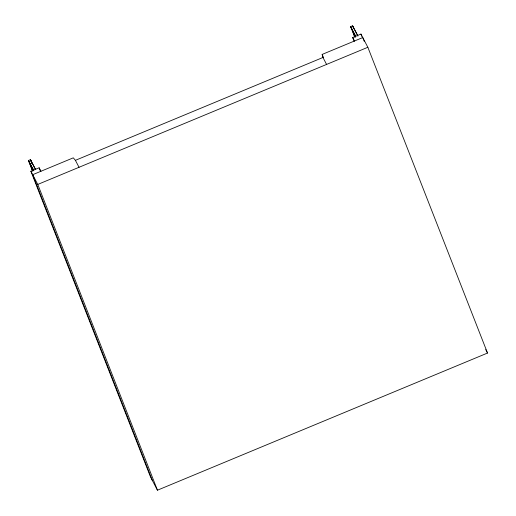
<?xml version="1.0" encoding="UTF-8"?>
<svg xmlns="http://www.w3.org/2000/svg" width="516" height="516" viewBox="0 0 516 516"><rect width="100%" height="100%" fill="white"/><g stroke="black" fill="none" stroke-linecap="round" stroke-linejoin="round"><path stroke-width="0.77" d="M32.585 170.977L28.477 160.482L30.463 159.657L35.546 169.39M354.795 37.171L350.628 26.626L352.609 25.8L357.698 35.527M31.973 168.777L32.959 168.023M354.163 41.254L352.692 37.507L360.948 34.075L367.85 47.279L487.523 353.047L157.451 490.2L150.543 476.997L30.876 171.228L39.126 167.797L40.945 171.273M326.589 64.423L322.958 57.476L322.165 54.419L362.761 37.552L364.232 41.299M152.362 480.473L32.689 174.698L73.291 157.832L75.407 160.334L322.958 57.476M30.876 171.228L37.778 184.431L367.85 47.279M352.989 26.677L357.949 36.165M350.628 26.626L355.718 36.352M351.009 27.503L355.614 36.307M355.724 37.062L352.538 30.96L355.485 36.681M355.04 36.668L353.976 34.63L355.156 36.965M352.692 37.507L354.511 40.977M485.704 349.577L487.523 353.047M75.407 160.334L79.038 167.287M35.443 169.345L30.837 160.534L32.005 163.514M28.477 160.482L33.566 170.209M33.817 170.848L28.857 161.36L32.643 171.028M33.372 170.525L30.534 165.107M31.857 168.48L32.921 170.512M360.948 34.075L361.826 36.326M352.609 25.8L353.57 28.167M322.165 54.419L323.339 57.418M39.126 167.797L40.3 170.796M30.463 159.657L31.928 163.404M37.778 184.431L157.451 490.2"/></g></svg>
